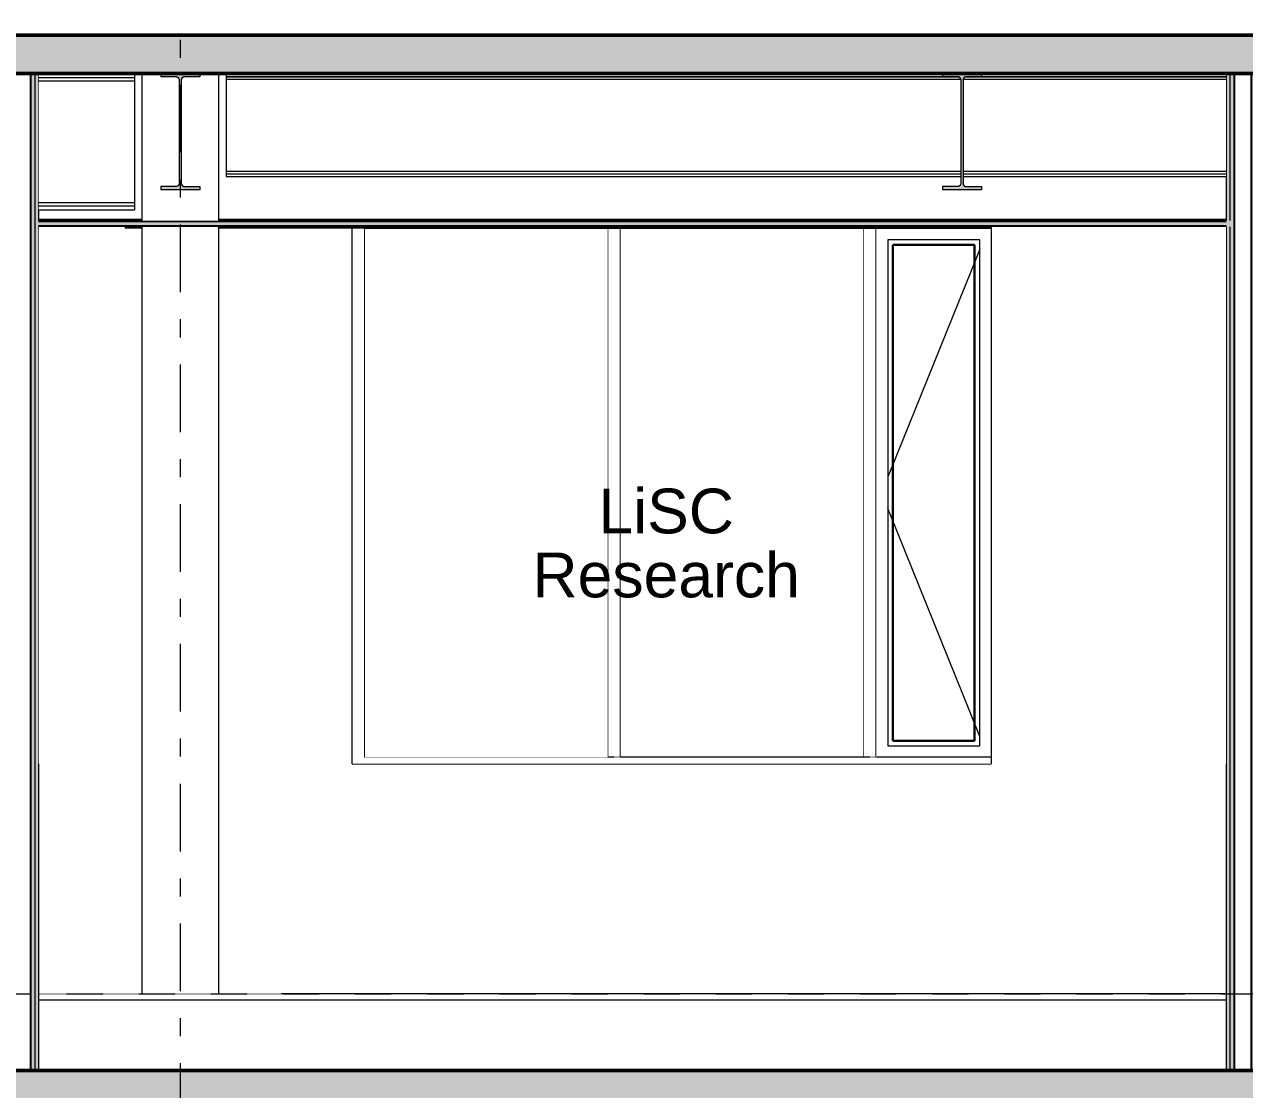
# Model space of a CAD drawing. Header units: millimetres. Extents: x -48147 to 1414029, y -496296 to 18123.
# Drawn here: x 1392885 to 1397658, y -483112 to -478944 of the extents above; entities that cross this region are included whole.
import ezdxf
from ezdxf.enums import TextEntityAlignment as Align

# ---------------------------------------------------------------- set-up
doc = ezdxf.new("R2010")
doc.units = ezdxf.units.MM
doc.header["$MEASUREMENT"] = 0
for name, pattern in [('Dashed', [2822.222233, 1411.111116, -1411.111116]), ('Double Dashed', [546.805537, 264.583325, -105.833328, 70.555556, -105.833328]), ('Wipeout_Contour', [1000, 0, -1000])]:
    doc.linetypes.add(name, pattern=pattern)
for name, color, linetype, lineweight, true_color in [('0_Pen_No__105', 7, 'Continuous', 15, 0xa6a6a6), ('A-230-M_FLOOR.IFC Import_Pen_No__109', 7, 'Continuous', 15, 0xa6a6a6), ('A-230-M_FLOOR.IFC Import_Pen_No__29', 7, 'Continuous', 50, 0x2a2a2a), ('New_A-15-MG_Structural_Grid_Phase_2_Pen_No__222', 7, 'Continuous', 13, 0x65af33), ('New_A-20-M_Ceiling_Pen_No__107', 7, 'Continuous', 15, 0xa6a6a6), ('New_A-20-M_Ceiling_Pen_No__29', 7, 'Continuous', 50, 0x2a2a2a), ('New_A-25-M_Curtain_Wall_Pen_No__23', 7, 'Continuous', 30, 0x2a2a2a), ('New_A-25-M_Curtain_Wall_Pen_No__63', 7, 'Continuous', 20, 0x606060), ('New_A-25-M_Wall_Int_Pen_No__107', 7, 'Continuous', 15, 0xa6a6a6)]:
    doc.layers.add(name, color=color, linetype=linetype, lineweight=lineweight, true_color=true_color)
for name, color, linetype in [('A-230-M_FLOOR.IFC Import', 7, 'Continuous'), ('A-25-M_Wall_Int', 7, 'Continuous'), ('New_A-15-MG_Structural_Grid_Phase_2', 7, 'Continuous'), ('New_A-20-M_Ceiling', 7, 'Continuous'), ('New_A-20-M_Floor_Slab', 7, 'Continuous'), ('New_A-25-M_Curtain_Wall', 7, 'Continuous'), ('New_A-25-M_Wall_Ext', 7, 'Continuous'), ('New_A-25-M_Wall_Int', 7, 'Continuous'), ('New_ArchiCAD Doors', 7, 'Continuous'), ('S-280-M_STRUCT_FRAME.IFC Import', 7, 'Continuous')]:
    doc.layers.add(name, color=color, linetype=linetype)
for name, color, linetype, lineweight in [('A-25-M_Wall_Int_Pen_No__87', 8, 'Continuous', 20), ('A-95-P_Text_1_50_GA_Pen_No__1', 7, 'Continuous', 13), ('New_A-20-M_Floor_Slab_Pen_No__4', 7, 'Continuous', 20), ('New_A-25-M_Curtain_Wall_Pen_No__3', 7, 'Continuous', 18), ('New_A-25-M_Curtain_Wall_Pen_No__87', 8, 'Continuous', 20), ('New_A-25-M_Wall_Ext_Pen_No__87', 8, 'Continuous', 20), ('New_A-25-M_Wall_Int_Pen_No__1', 7, 'Continuous', 13), ('New_ArchiCAD Doors_Pen_No__87', 8, 'Continuous', 20), ('S-280-M_STRUCT_FRAME.IFC Import_Pen_No__1', 7, 'Continuous', 13), ('S-280-M_STRUCT_FRAME.IFC Import_Pen_No__160', 5, 'Continuous', 200), ('S-280-M_STRUCT_FRAME.IFC Import_Pen_No__90', 8, 'Continuous', 20)]:
    doc.layers.add(name, color=color, linetype=linetype, lineweight=lineweight)
doc.styles.add('GENERATED_STYLE_2', font='')
doc.styles.get('GENERATED_STYLE_2').set_extended_font_data('Swis721 BT')
pattern_1 = [(0, (1372879, -490836.73), (0, 389.7114), [24.375, -200.625]), (0, (1372991.5, -490641.88), (0, 389.7114), [24.375, -200.625]), (60, (1372879, -490836.73), (-337.5, 194.8557), [24.375, -200.625]), (60, (1373104, -490836.73), (-337.5, 194.8557), [24.375, -200.625]), (120, (1372903.37, -490836.73), (337.5, 194.8557), [24.375, -200.625]), (120, (1373128.37, -490836.73), (337.5, 194.8557), [24.375, -200.625]), (0, (1372878.996, -490799.23), (0, 75), [0, -75, 0, -112.5]), (45, (1372916.496, -490799.23), (-53.03301, 53.03301), [0, -56.25, 0, -93.75])]

# ---------------------------------------------------------------- blocks, each defined once
blk = doc.blocks.new('Section Elem_3_2', base_point=(1372879, -490836.7))
at = {"color": 254, "linetype": 'Wipeout_Contour', "lineweight": 0, "ltscale": 23622590.05823524}
blk.add_wipeout([(1393888.5, -479539.9), (1393888.5, -479711.7), (1397585.9, -479711.7), (1397585.9, -479539.9), (1396557, -479539.9), (1396557, -479567.8), (1396560, -479575), (1396567.2, -479578), (1396629.4, -479578), (1396629.4, -479591.3), (1396476.5, -479591.3), (1396476.5, -479578), (1396538.7, -479578), (1396545.9, -479575), (1396548.9, -479567.8), (1396548.9, -479539.9)], dxfattribs=at).dxf.layer = 'New_A-25-M_Wall_Ext'
at = {"color": 254, "linetype": 'Wipeout_Contour', "lineweight": 0, "ltscale": 8855651.599592265}
blk.add_wipeout([(1394167.2, -479736.7), (1393888.5, -479736.7), (1393888.5, -482736.7), (1397585.9, -482736.7), (1397585.9, -481836.7), (1394167.2, -481836.7)], dxfattribs=at).dxf.layer = 'New_A-25-M_Wall_Ext'
at = {"layer": 'New_A-25-M_Wall_Ext_Pen_No__87', "linetype": 'Continuous'}
blk.add_line((1394167.2, -481836.7), (1396667.1, -481836.7), dxfattribs=at)
blk = doc.blocks.new('Section Elem_13_2', base_point=(1372879, -490836.7))
at = {"layer": 'New_ArchiCAD Doors_Pen_No__87', "linetype": 'Continuous'}
blk.add_line((1394167.2, -481836.7), (1394167.2, -479736.7), dxfattribs=at)
blk = doc.blocks.new('Section Elem_17_2', base_point=(1372879, -490836.7))
at = {"color": 254, "linetype": 'Wipeout_Contour', "lineweight": 0, "ltscale": 5905667.272370595}
blk.add_wipeout([(1397585.9, -482736.7), (1392940.4, -482736.7), (1392940.4, -482761.7), (1397585.9, -482761.7)], dxfattribs=at).dxf.layer = 'New_A-20-M_Floor_Slab'
at = {"layer": 'New_A-20-M_Floor_Slab_Pen_No__4', "linetype": 'Continuous'}
blk.add_line((1397585.9, -482736.7), (1392940.4, -482736.7), dxfattribs=at)
at = {"color": 254, "linetype": 'Wipeout_Contour', "lineweight": 0, "ltscale": 5905863.506881676}
blk.add_wipeout([(1392940.4, -482761.7), (1392940.4, -483036.7), (1397585.9, -483036.7), (1397585.9, -482761.7)], dxfattribs=at).dxf.layer = 'New_A-20-M_Floor_Slab'
at = {"layer": 'New_A-20-M_Floor_Slab_Pen_No__4', "linetype": 'Continuous'}
blk.add_line((1397585.9, -482761.7), (1392940.4, -482761.7), dxfattribs=at)
blk = doc.blocks.new('Section Elem_83_2', base_point=(1372879, -490836.7))
at = {"color": 254, "linetype": 'Wipeout_Contour', "lineweight": 0, "ltscale": 11787420.2127434}
blk.add_wipeout([(1392940.4, -479711.7), (1393345, -479711.7), (1393345, -479136.7), (1393315.4, -479136.7), (1393315.4, -479156.1), (1393315.4, -479654.2), (1393315.4, -479669.8), (1392940.4, -479669.8)], dxfattribs=at).dxf.layer = 'New_A-25-M_Wall_Ext'
at = {"color": 254, "linetype": 'Wipeout_Contour', "lineweight": 0, "ltscale": 8843409.290298946}
blk.add_wipeout([(1393675, -479136.7), (1393645.2, -479136.7), (1393645.2, -479711.7), (1393888.5, -479711.7), (1393888.5, -479539.9), (1393675, -479539.9)], dxfattribs=at).dxf.layer = 'New_A-25-M_Wall_Ext'
at = {"color": 254, "linetype": 'Wipeout_Contour', "lineweight": 0, "ltscale": 8844158.908734264}
blk.add_wipeout([(1393277.2, -481836.7), (1392940.4, -481836.7), (1392940.4, -482736.7), (1393345, -482736.7), (1393345, -479736.7), (1393277.2, -479736.7)], dxfattribs=at).dxf.layer = 'New_A-25-M_Wall_Ext'
at = {"color": 254, "linetype": 'Wipeout_Contour', "lineweight": 0, "ltscale": 5898036.149159592}
blk.add_wipeout([(1393645.2, -482736.7), (1393888.5, -482736.7), (1393888.5, -479736.7), (1393645.2, -479736.7)], dxfattribs=at).dxf.layer = 'New_A-25-M_Wall_Ext'
blk = doc.blocks.new('Section Elem_96_2', base_point=(1372879, -490836.7))
at = {"color": 254, "linetype": 'Wipeout_Contour', "lineweight": 0, "ltscale": 5902729.959026147}
blk.add_wipeout([(1395167.3, -479741.7), (1395167.2, -479741.7), (1395167.2, -481811.7), (1395167.3, -481811.7)], dxfattribs=at).dxf.layer = 'New_A-25-M_Curtain_Wall'
at = {"color": 254, "linetype": 'Wipeout_Contour', "lineweight": 0, "ltscale": 5902824.701789235}
blk.add_wipeout([(1395167.3, -481811.7), (1395217.3, -481811.7), (1395217.3, -479741.7), (1395167.3, -479741.7)], dxfattribs=at).dxf.layer = 'New_A-25-M_Curtain_Wall'
at = {"layer": 'New_A-25-M_Curtain_Wall_Pen_No__87', "linetype": 'Continuous'}
for p, q in [((1395167.3, -481811.7), (1395167.3, -479741.7)), ((1395192.3, -479741.7), (1395217.3, -479741.7)), ((1395217.3, -481811.7), (1395217.3, -479741.7)), ((1395192.3, -481811.7), (1395217.3, -481811.7))]:
    blk.add_line(p, q, dxfattribs=at)
blk = doc.blocks.new('Section Elem_97_2', base_point=(1372879, -490836.7))
at = {"color": 254, "linetype": 'Wipeout_Contour', "lineweight": 0, "ltscale": 5906511.855813421}
blk.add_wipeout([(1396167.3, -479741.7), (1396167.2, -479741.7), (1396167.2, -481811.7), (1396167.3, -481811.7)], dxfattribs=at).dxf.layer = 'New_A-25-M_Curtain_Wall'
at = {"color": 254, "linetype": 'Wipeout_Contour', "lineweight": 0, "ltscale": 5906606.605777332}
blk.add_wipeout([(1396167.3, -481811.7), (1396217.3, -481811.7), (1396217.3, -479741.7), (1396167.3, -479741.7)], dxfattribs=at).dxf.layer = 'New_A-25-M_Curtain_Wall'
at = {"layer": 'New_A-25-M_Curtain_Wall_Pen_No__87', "linetype": 'Continuous'}
for p, q in [((1396167.3, -481811.7), (1396167.3, -479741.7)), ((1396192.3, -479741.7), (1396217.3, -479741.7)), ((1396217.3, -481811.7), (1396217.3, -479741.7)), ((1396192.3, -481811.7), (1396217.3, -481811.7))]:
    blk.add_line(p, q, dxfattribs=at)
blk = doc.blocks.new('Section Elem_98_2', base_point=(1372879, -490836.7))
at = {"color": 254, "linetype": 'Wipeout_Contour', "lineweight": 0, "ltscale": 5908868.514976635}
blk.add_wipeout([(1396192.3, -481836.7), (1396667.1, -481836.7), (1396667.1, -481811.7), (1396192.3, -481811.7)], dxfattribs=at).dxf.layer = 'New_A-25-M_Curtain_Wall'
at = {"layer": 'New_A-25-M_Curtain_Wall_Pen_No__87', "linetype": 'Continuous'}
blk.add_line((1396667.1, -481811.7), (1396217.3, -481811.7), dxfattribs=at)
blk = doc.blocks.new('Section Elem_99_2', base_point=(1372879, -490836.7))
at = {"color": 254, "linetype": 'Wipeout_Contour', "lineweight": 0, "ltscale": 5906153.516921609}
blk.add_wipeout([(1396192.3, -479741.7), (1396667.1, -479741.7), (1396667.1, -479736.7), (1396192.3, -479736.7)], dxfattribs=at).dxf.layer = 'New_A-25-M_Curtain_Wall'
at = {"layer": 'New_A-25-M_Curtain_Wall_Pen_No__87', "linetype": 'Continuous'}
blk.add_line((1396667.1, -479741.7), (1396217.3, -479741.7), dxfattribs=at)
blk = doc.blocks.new('Section Elem_100_2', base_point=(1372879, -490836.7))
at = {"color": 254, "linetype": 'Wipeout_Contour', "lineweight": 0, "ltscale": 5904715.451591847}
blk.add_wipeout([(1395217.3, -481811.7), (1396167.2, -481811.7), (1396167.2, -479741.7), (1395217.3, -479741.7)], dxfattribs=at).dxf.layer = 'New_A-25-M_Curtain_Wall'
blk = doc.blocks.new('Section Elem_101_2', base_point=(1372879, -490836.7))
at = {"color": 254, "linetype": 'Wipeout_Contour', "lineweight": 0, "ltscale": 5898961.497834733}
blk.add_wipeout([(1394167.2, -481836.7), (1394167.3, -481836.7), (1394167.3, -479736.7), (1394167.2, -479736.7)], dxfattribs=at).dxf.layer = 'New_A-25-M_Curtain_Wall'
at = {"color": 254, "linetype": 'Wipeout_Contour', "lineweight": 0, "ltscale": 8848596.237246903}
blk.add_wipeout([(1394167.3, -479736.7), (1394167.3, -481836.7), (1394192.3, -481836.7), (1394217.3, -481811.7), (1394217.3, -479741.7), (1394212.3, -479736.7)], dxfattribs=at).dxf.layer = 'New_A-25-M_Curtain_Wall'
at = {"layer": 'New_A-25-M_Curtain_Wall_Pen_No__87', "linetype": 'Continuous'}
for p, q in [((1394167.3, -481836.7), (1394167.3, -479736.7)), ((1394217.3, -481811.7), (1394217.3, -479741.7))]:
    blk.add_line(p, q, dxfattribs=at)
blk = doc.blocks.new('Section Elem_102_2', base_point=(1372879, -490836.7))
at = {"color": 254, "linetype": 'Wipeout_Contour', "lineweight": 0, "ltscale": 5902323.045909922}
blk.add_wipeout([(1394217.3, -481811.7), (1394192.3, -481836.7), (1395192.3, -481836.7), (1395192.3, -481811.7)], dxfattribs=at).dxf.layer = 'New_A-25-M_Curtain_Wall'
at = {"layer": 'New_A-25-M_Curtain_Wall_Pen_No__87', "linetype": 'Continuous'}
blk.add_line((1395192.3, -481811.7), (1394217.3, -481811.7), dxfattribs=at)
blk = doc.blocks.new('Section Elem_103_2', base_point=(1372879, -490836.7))
at = {"color": 254, "linetype": 'Wipeout_Contour', "lineweight": 0, "ltscale": 5899623.966253388}
blk.add_wipeout([(1394212.3, -479736.7), (1394217.3, -479741.7), (1395192.3, -479741.7), (1395192.3, -479736.7)], dxfattribs=at).dxf.layer = 'New_A-25-M_Curtain_Wall'
at = {"layer": 'New_A-25-M_Curtain_Wall_Pen_No__87', "linetype": 'Continuous'}
blk.add_line((1395192.3, -479741.7), (1394217.3, -479741.7), dxfattribs=at)
blk = doc.blocks.new('Section Elem_104_2', base_point=(1372879, -490836.7))
at = {"color": 254, "linetype": 'Wipeout_Contour', "lineweight": 0, "ltscale": 5900933.691458055}
blk.add_wipeout([(1395167.2, -479741.7), (1394217.3, -479741.7), (1394217.3, -481811.7), (1395167.2, -481811.7)], dxfattribs=at).dxf.layer = 'New_A-25-M_Curtain_Wall'
blk = doc.blocks.new('Section Elem_113_2', base_point=(1372879, -490836.7))
at = {"color": 254, "linetype": 'Wipeout_Contour', "lineweight": 0, "ltscale": 5906080.326413911}
blk.add_wipeout([(1395192.3, -481811.7), (1395192.3, -481836.7), (1396192.3, -481836.7), (1396192.3, -481811.7)], dxfattribs=at).dxf.layer = 'New_A-25-M_Curtain_Wall'
at = {"layer": 'New_A-25-M_Curtain_Wall_Pen_No__87', "linetype": 'Continuous'}
blk.add_line((1396192.3, -481811.7), (1395217.3, -481811.7), dxfattribs=at)
blk = doc.blocks.new('Section Elem_114_2', base_point=(1372879, -490836.7))
at = {"color": 254, "linetype": 'Wipeout_Contour', "lineweight": 0, "ltscale": 5903364.04601343}
blk.add_wipeout([(1395192.3, -479741.7), (1396192.3, -479741.7), (1396192.3, -479736.7), (1395192.3, -479736.7)], dxfattribs=at).dxf.layer = 'New_A-25-M_Curtain_Wall'
at = {"layer": 'New_A-25-M_Curtain_Wall_Pen_No__87', "linetype": 'Continuous'}
blk.add_line((1396192.3, -479741.7), (1395217.3, -479741.7), dxfattribs=at)
blk = doc.blocks.new('Section Elem_134_2', base_point=(1372879, -490836.7))
at = {"layer": 'New_A-25-M_Wall_Int_Pen_No__107', "linetype": 'Continuous', "lineweight": 0, "true_color": 0x535353}
blk.add_hatch(color=251, dxfattribs=at).paths.add_polyline_path([(1397682.9, -483036.7), (1397685.9, -483036.7), (1397685.9, -479136.7), (1397682.9, -479136.7)])
at = {"layer": 'New_A-25-M_Wall_Int_Pen_No__107', "linetype": 'Continuous'}
for points in [[(1397685.9, -483036.7), (1397700.9, -483036.7), (1397700.9, -479136.7), (1397685.9, -479136.7)], [(1397700.9, -483036.7), (1397715.9, -483036.7), (1397715.9, -479136.7), (1397700.9, -479136.7)]]:
    blk.add_hatch(color=256, dxfattribs=at).paths.add_polyline_path(points)
at = {"layer": 'New_A-25-M_Wall_Int_Pen_No__1', "linetype": 'Continuous'}
for p, q in [((1397585.9, -479136.7), (1397585.9, -479711.7)), ((1397715.9, -479136.7), (1397715.9, -479711.7)), ((1397585.9, -479736.7), (1397585.9, -482736.7)), ((1397715.9, -479736.7), (1397715.9, -482736.7))]:
    blk.add_line(p, q, dxfattribs=at)
at = {"layer": 'New_A-25-M_Wall_Int_Pen_No__1', "linetype": 'Continuous', "flags": 128}
for points in [[(1397585.9, -482736.7), (1397585.9, -482761.7), (1397585.9, -483036.7)], [(1397715.9, -482736.7), (1397715.9, -482761.7), (1397715.9, -483036.7)]]:
    blk.add_lwpolyline(points, dxfattribs=at)
at = {"color": 254, "linetype": 'Wipeout_Contour', "lineweight": 0, "ltscale": 5912530.080056605}
blk.add_wipeout([(1397618.9, -483036.7), (1397682.9, -483036.7), (1397682.9, -479136.7), (1397618.9, -479136.7)], dxfattribs=at).dxf.layer = 'New_A-25-M_Wall_Int'
at = {"layer": 'New_A-25-M_Wall_Int_Pen_No__107', "linetype": 'Continuous'}
for points in [[(1397585.9, -479136.7), (1397585.9, -479711.7), (1397600.9, -479711.7), (1397600.9, -479136.7)], [(1397600.9, -483036.7), (1397615.9, -483036.7), (1397615.9, -479136.7), (1397600.9, -479136.7), (1397600.9, -479711.7), (1397600.9, -479736.7)], [(1397600.9, -479736.7), (1397585.9, -479736.7), (1397585.9, -483036.7), (1397600.9, -483036.7)]]:
    blk.add_hatch(color=256, dxfattribs=at).paths.add_polyline_path(points)
at = {"layer": 'New_A-25-M_Wall_Int_Pen_No__107', "linetype": 'Continuous', "lineweight": 0, "true_color": 0x535353}
blk.add_hatch(color=251, dxfattribs=at).paths.add_polyline_path([(1397615.9, -483036.7), (1397618.9, -483036.7), (1397618.9, -479136.7), (1397615.9, -479136.7)])
at = {"layer": 'New_A-25-M_Wall_Int_Pen_No__1', "linetype": 'Continuous'}
for p, q in [((1397600.9, -479136.7), (1397600.9, -479711.7)), ((1397615.9, -479136.7), (1397615.9, -483036.7)), ((1397618.9, -479136.7), (1397618.9, -483036.7)), ((1397682.9, -479136.7), (1397682.9, -483036.7)), ((1397685.9, -479136.7), (1397685.9, -483036.7)), ((1397700.9, -479136.7), (1397700.9, -483036.7)), ((1397600.9, -479736.7), (1397600.9, -483036.7))]:
    blk.add_line(p, q, dxfattribs=at)
blk = doc.blocks.new('Section Elem_135_2', base_point=(1372879, -490836.7))
at = {"layer": 'New_A-25-M_Wall_Int_Pen_No__107', "linetype": 'Continuous', "lineweight": 0, "true_color": 0x535353}
blk.add_hatch(color=251, dxfattribs=at).paths.add_polyline_path([(1392907.4, -483036.7), (1392910.4, -483036.7), (1392910.4, -479136.7), (1392907.4, -479136.7)])
at = {"layer": 'New_A-25-M_Wall_Int_Pen_No__107', "linetype": 'Continuous'}
for points in [[(1392910.4, -483036.7), (1392925.4, -483036.7), (1392925.4, -479136.7), (1392910.4, -479136.7)], [(1392925.4, -483036.7), (1392940.4, -483036.7), (1392940.4, -479136.7), (1392925.4, -479136.7)]]:
    blk.add_hatch(color=256, dxfattribs=at).paths.add_polyline_path(points)
at = {"layer": 'New_A-25-M_Wall_Int_Pen_No__1', "linetype": 'Continuous'}
for p, q in [((1392810.4, -479136.7), (1392810.4, -479711.7)), ((1392940.4, -479136.7), (1392940.4, -479711.7)), ((1392810.4, -479736.7), (1392810.4, -482736.7)), ((1392940.4, -479736.7), (1392940.4, -482736.7))]:
    blk.add_line(p, q, dxfattribs=at)
at = {"layer": 'New_A-25-M_Wall_Int_Pen_No__1', "linetype": 'Continuous', "flags": 128}
for points in [[(1392810.4, -482736.7), (1392810.4, -482761.7), (1392810.4, -483036.7)], [(1392940.4, -482736.7), (1392940.4, -482761.7), (1392940.4, -483036.7)]]:
    blk.add_lwpolyline(points, dxfattribs=at)
at = {"color": 254, "linetype": 'Wipeout_Contour', "lineweight": 0, "ltscale": 5894471.695561652}
blk.add_wipeout([(1392843.4, -483036.7), (1392907.4, -483036.7), (1392907.4, -479136.7), (1392843.4, -479136.7)], dxfattribs=at).dxf.layer = 'New_A-25-M_Wall_Int'
at = {"layer": 'New_A-25-M_Wall_Int_Pen_No__107', "linetype": 'Continuous'}
for points in [[(1392810.4, -479136.7), (1392810.4, -483036.7), (1392825.4, -483036.7), (1392825.4, -479136.7)], [(1392825.4, -483036.7), (1392840.4, -483036.7), (1392840.4, -479136.7), (1392825.4, -479136.7)]]:
    blk.add_hatch(color=256, dxfattribs=at).paths.add_polyline_path(points)
at = {"layer": 'New_A-25-M_Wall_Int_Pen_No__107', "linetype": 'Continuous', "lineweight": 0, "true_color": 0x535353}
blk.add_hatch(color=251, dxfattribs=at).paths.add_polyline_path([(1392840.4, -483036.7), (1392843.4, -483036.7), (1392843.4, -479136.7), (1392840.4, -479136.7)])
at = {"layer": 'New_A-25-M_Wall_Int_Pen_No__1', "linetype": 'Continuous'}
for p, q in [((1392825.4, -479136.7), (1392825.4, -483036.7)), ((1392840.4, -479136.7), (1392840.4, -483036.7)), ((1392843.4, -479136.7), (1392843.4, -483036.7)), ((1392907.4, -479136.7), (1392907.4, -483036.7)), ((1392910.4, -479136.7), (1392910.4, -483036.7)), ((1392925.4, -479136.7), (1392925.4, -483036.7))]:
    blk.add_line(p, q, dxfattribs=at)
blk = doc.blocks.new('Section Elem_145_2', base_point=(1372879, -490836.7))
at = {"color": 254, "linetype": 'Wipeout_Contour', "lineweight": 0, "ltscale": 8859335.134843135}
blk.add_wipeout([(1396217.3, -479741.8), (1396262.2, -479786.7), (1396622.2, -479786.7), (1396667.1, -479741.9), (1396667.1, -479741.7), (1396217.3, -479741.7)], dxfattribs=at).dxf.layer = 'New_A-25-M_Curtain_Wall'
at = {"color": 254, "linetype": 'Wipeout_Contour', "lineweight": 0, "ltscale": 5906786.086692804}
blk.add_wipeout([(1396217.3, -481811.7), (1396262.2, -481766.7), (1396262.2, -479786.7), (1396217.3, -479741.8)], dxfattribs=at).dxf.layer = 'New_A-25-M_Curtain_Wall'
at = {"color": 254, "linetype": 'Wipeout_Contour', "lineweight": 0, "ltscale": 5908317.473359776}
blk.add_wipeout([(1396622.2, -481766.7), (1396667.1, -481811.6), (1396667.1, -479741.9), (1396622.2, -479786.7)], dxfattribs=at).dxf.layer = 'New_A-25-M_Curtain_Wall'
at = {"color": 254, "linetype": 'Wipeout_Contour', "lineweight": 0, "ltscale": 5906908.804535119}
blk.add_wipeout([(1396262.2, -481766.7), (1396282.2, -481746.7), (1396282.2, -479806.7), (1396262.2, -479786.7)], dxfattribs=at).dxf.layer = 'New_A-25-M_Curtain_Wall'
at = {"color": 254, "linetype": 'Wipeout_Contour', "lineweight": 0, "ltscale": 5908194.720976852}
blk.add_wipeout([(1396602.2, -481746.7), (1396622.2, -481766.7), (1396622.2, -479786.7), (1396602.2, -479806.7)], dxfattribs=at).dxf.layer = 'New_A-25-M_Curtain_Wall'
at = {"color": 254, "linetype": 'Wipeout_Contour', "lineweight": 0, "ltscale": 5906275.669746218}
blk.add_wipeout([(1396262.2, -479786.7), (1396282.2, -479806.7), (1396602.2, -479806.7), (1396622.2, -479786.7)], dxfattribs=at).dxf.layer = 'New_A-25-M_Curtain_Wall'
at = {"color": 254, "linetype": 'Wipeout_Contour', "lineweight": 0, "ltscale": 5908827.852043486}
blk.add_wipeout([(1396262.2, -481766.7), (1396622.2, -481766.7), (1396602.2, -481746.7), (1396282.2, -481746.7)], dxfattribs=at).dxf.layer = 'New_A-25-M_Curtain_Wall'
at = {"color": 254, "linetype": 'Wipeout_Contour', "lineweight": 0, "ltscale": 5907551.697093399}
blk.add_wipeout([(1396282.2, -479806.7), (1396282.2, -481746.7), (1396602.2, -481746.7), (1396602.2, -479806.7)], dxfattribs=at).dxf.layer = 'New_A-25-M_Curtain_Wall'
at = {"layer": 'New_A-25-M_Curtain_Wall_Pen_No__23', "linetype": 'Continuous'}
for p, q in [((1396602.2, -479806.7), (1396282.2, -479806.7)), ((1396282.2, -479806.7), (1396282.2, -481746.7)), ((1396602.2, -481746.7), (1396602.2, -479806.7)), ((1396282.2, -481746.7), (1396602.2, -481746.7))]:
    blk.add_line(p, q, dxfattribs=at)
at = {"layer": 'New_A-25-M_Curtain_Wall_Pen_No__3', "linetype": 'Continuous'}
for p, q in [((1396622.2, -479823.6), (1396262.2, -480714.8)), ((1396622.2, -481729.8), (1396262.2, -480838.6))]:
    blk.add_line(p, q, dxfattribs=at)
at = {"layer": 'New_A-25-M_Curtain_Wall_Pen_No__63', "linetype": 'Continuous'}
blk.add_line((1396602.2, -479806.7), (1396602.2, -481746.7), dxfattribs=at)
at = {"layer": 'New_A-25-M_Curtain_Wall_Pen_No__87', "linetype": 'Continuous'}
for p, q in [((1396262.2, -479786.7), (1396262.2, -481766.7)), ((1396622.2, -479786.7), (1396262.2, -479786.7)), ((1396622.2, -481766.7), (1396622.2, -479786.7)), ((1396262.2, -481766.7), (1396622.2, -481766.7))]:
    blk.add_line(p, q, dxfattribs=at)
blk = doc.blocks.new('Section Elem_171_2', base_point=(1372879, -490836.7))
at = {"color": 254, "linetype": 'Wipeout_Contour', "lineweight": 0, "ltscale": 5852988.886324035}
blk.add_wipeout([(1360553.7, -478711.7), (1360553.7, -478986.7), (1404762.6, -478986.7), (1404762.6, -478711.7)], dxfattribs=at).dxf.layer = 'New_A-20-M_Floor_Slab'
blk = doc.blocks.new('Section Elem_357_2', base_point=(1372879, -490836.7))
at = {"layer": 'New_A-20-M_Ceiling_Pen_No__107', "linetype": 'Continuous'}
blk.add_hatch(color=256, dxfattribs=at).paths.add_polyline_path([(1392940.4, -479711.7), (1392940.4, -479736.7), (1397600.9, -479736.7), (1397600.9, -479711.7)])
at = {"layer": 'New_A-20-M_Ceiling_Pen_No__29', "linetype": 'Continuous'}
for p, q in [((1397585.9, -479711.7), (1392940.4, -479711.7)), ((1397585.9, -479736.7), (1392940.4, -479736.7))]:
    blk.add_line(p, q, dxfattribs=at)
blk = doc.blocks.new('Section Elem_416_2', base_point=(1372879, -490836.7))
at = {"color": 254, "linetype": 'Wipeout_Contour', "lineweight": 0, "ltscale": 5910152.962505265}
blk.add_wipeout([(1397585.9, -479736.7), (1396667.1, -479736.7), (1396667.1, -481836.7), (1397585.9, -481836.7)], dxfattribs=at).dxf.layer = 'A-25-M_Wall_Int'
at = {"layer": 'A-25-M_Wall_Int_Pen_No__87', "linetype": 'Continuous'}
blk.add_line((1396667.1, -479736.7), (1396667.1, -481836.7), dxfattribs=at)
blk = doc.blocks.new('Section Elem_417_2', base_point=(1372879, -490836.7))
at = {"color": 254, "linetype": 'Wipeout_Contour', "lineweight": 0, "ltscale": 5894959.263957172}
blk.add_wipeout([(1392940.4, -479736.7), (1392940.4, -481836.7), (1393277.2, -481836.7), (1393277.2, -479736.7)], dxfattribs=at).dxf.layer = 'A-25-M_Wall_Int'
blk = doc.blocks.new('Section Elem_421_2', base_point=(1372879, -490836.7))
at = {"color": 254, "linetype": 'Wipeout_Contour', "lineweight": 0, "ltscale": 35367465.47962053}
blk.add_wipeout([(1393345, -479136.7), (1393345, -479711.7), (1393645.2, -479711.7), (1393645.2, -479136.7), (1393571.4, -479136.7), (1393571.4, -479150), (1393509.2, -479150), (1393502, -479153), (1393499, -479160.2), (1393499, -479567.8), (1393502, -479575), (1393509.2, -479578), (1393571.4, -479578), (1393571.4, -479591.3), (1393418.5, -479591.3), (1393418.5, -479578), (1393480.7, -479578), (1393488, -479575), (1393490.9, -479567.8), (1393490.9, -479160.2), (1393488, -479153), (1393480.7, -479150), (1393418.5, -479150), (1393418.5, -479136.7)], dxfattribs=at).dxf.layer = 'A-25-M_Wall_Int'
at = {"color": 254, "linetype": 'Wipeout_Contour', "lineweight": 0, "ltscale": 5897008.651025724}
blk.add_wipeout([(1393645.2, -479736.7), (1393345, -479736.7), (1393345, -482736.7), (1393645.2, -482736.7)], dxfattribs=at).dxf.layer = 'A-25-M_Wall_Int'
at = {"layer": 'A-25-M_Wall_Int_Pen_No__87', "linetype": 'Continuous'}
for p, q in [((1393345, -479136.7), (1393345, -479711.7)), ((1393645.2, -479711.7), (1393645.2, -479136.7)), ((1393345, -479736.7), (1393345, -482736.7)), ((1393645.2, -482736.7), (1393645.2, -479736.7))]:
    blk.add_line(p, q, dxfattribs=at)
blk = doc.blocks.new('Section Elem_527_2', base_point=(1372879, -490836.7))
at = {"color": 254, "linetype": 'Wipeout_Contour', "lineweight": 0, "ltscale": 5893564.03058913}
blk.add_wipeout([(1392940.4, -479654.2), (1392940.4, -479669.8), (1393315.4, -479669.8), (1393315.4, -479654.2)], dxfattribs=at).dxf.layer = 'S-280-M_STRUCT_FRAME.IFC Import'
at = {"color": 254, "linetype": 'Wipeout_Contour', "lineweight": 0, "ltscale": 5893551.450137571}
blk.add_wipeout([(1393315.4, -479650.5), (1392940.4, -479650.5), (1392940.4, -479654.2), (1393315.4, -479654.2)], dxfattribs=at).dxf.layer = 'S-280-M_STRUCT_FRAME.IFC Import'
at = {"color": 254, "linetype": 'Wipeout_Contour', "lineweight": 0, "ltscale": 5893543.1813167}
blk.add_wipeout([(1393315.4, -479641.5), (1392940.4, -479641.5), (1392940.4, -479650.5), (1393315.4, -479650.5)], dxfattribs=at).dxf.layer = 'S-280-M_STRUCT_FRAME.IFC Import'
at = {"layer": 'S-280-M_STRUCT_FRAME.IFC Import_Pen_No__90', "linetype": 'Continuous'}
blk.add_line((1392940.4, -479669.8), (1393315.4, -479669.8), dxfattribs=at)
at = {"color": 254, "linetype": 'Wipeout_Contour', "lineweight": 0, "ltscale": 5893227.23523175}
blk.add_wipeout([(1392940.4, -479641.5), (1393315.4, -479641.5), (1393315.4, -479165), (1392940.4, -479165)], dxfattribs=at).dxf.layer = 'S-280-M_STRUCT_FRAME.IFC Import'
at = {"layer": 'S-280-M_STRUCT_FRAME.IFC Import_Pen_No__90', "linetype": 'Continuous'}
for p, q in [((1392940.4, -479641.5), (1393315.4, -479641.5)), ((1392940.4, -479654.2), (1393315.4, -479654.2)), ((1393315.4, -479641.5), (1393315.4, -479650.5)), ((1393315.4, -479650.5), (1393315.4, -479654.2)), ((1393315.4, -479654.2), (1393315.4, -479669.8))]:
    blk.add_line(p, q, dxfattribs=at)
at = {"color": 254, "linetype": 'Wipeout_Contour', "lineweight": 0, "ltscale": 5892911.294385313}
blk.add_wipeout([(1393315.4, -479156.1), (1392940.4, -479156.1), (1392940.4, -479165), (1393315.4, -479165)], dxfattribs=at).dxf.layer = 'S-280-M_STRUCT_FRAME.IFC Import'
at = {"color": 254, "linetype": 'Wipeout_Contour', "lineweight": 0, "ltscale": 5892903.033213139}
blk.add_wipeout([(1393315.4, -479152.3), (1392940.4, -479152.3), (1392940.4, -479156.1), (1393315.4, -479156.1)], dxfattribs=at).dxf.layer = 'S-280-M_STRUCT_FRAME.IFC Import'
at = {"color": 254, "linetype": 'Wipeout_Contour', "lineweight": 0, "ltscale": 5892890.467691944}
blk.add_wipeout([(1393315.4, -479136.7), (1392940.4, -479136.7), (1392940.4, -479152.3), (1393315.4, -479152.3)], dxfattribs=at).dxf.layer = 'S-280-M_STRUCT_FRAME.IFC Import'
at = {"layer": 'S-280-M_STRUCT_FRAME.IFC Import_Pen_No__90', "linetype": 'Continuous'}
for p, q in [((1393315.4, -479136.7), (1393315.4, -479152.3)), ((1392940.4, -479152.3), (1393315.4, -479152.3)), ((1392940.4, -479165), (1393315.4, -479165)), ((1393315.4, -479152.3), (1393315.4, -479156.1)), ((1393315.4, -479156.1), (1393315.4, -479165)), ((1393315.4, -479165), (1393315.4, -479641.5))]:
    blk.add_line(p, q, dxfattribs=at)
blk = doc.blocks.new('Section Elem_532_2', base_point=(1372879, -490836.7))
at = {"color": 254, "linetype": 'Wipeout_Contour', "lineweight": 0, "ltscale": 5900902.715320463}
blk.add_wipeout([(1396548.9, -479528.7), (1393675, -479528.7), (1393675, -479539.9), (1396548.9, -479539.9)], dxfattribs=at).dxf.layer = 'S-280-M_STRUCT_FRAME.IFC Import'
at = {"color": 254, "linetype": 'Wipeout_Contour', "lineweight": 0, "ltscale": 5908315.249378047}
blk.add_wipeout([(1397585.9, -479528.7), (1396557, -479528.7), (1396557, -479539.9), (1397585.9, -479539.9)], dxfattribs=at).dxf.layer = 'S-280-M_STRUCT_FRAME.IFC Import'
at = {"color": 254, "linetype": 'Wipeout_Contour', "lineweight": 0, "ltscale": 5900893.490913454}
blk.add_wipeout([(1393675, -479525.7), (1393675, -479528.7), (1396548.9, -479528.7), (1396548.9, -479525.7)], dxfattribs=at).dxf.layer = 'S-280-M_STRUCT_FRAME.IFC Import'
at = {"color": 254, "linetype": 'Wipeout_Contour', "lineweight": 0, "ltscale": 5908306.037544644}
blk.add_wipeout([(1397585.9, -479525.7), (1396557, -479525.7), (1396557, -479528.7), (1397585.9, -479528.7)], dxfattribs=at).dxf.layer = 'S-280-M_STRUCT_FRAME.IFC Import'
at = {"color": 254, "linetype": 'Wipeout_Contour', "lineweight": 0, "ltscale": 5900886.859634497}
blk.add_wipeout([(1393675, -479525.7), (1396548.9, -479525.7), (1396548.9, -479518.5), (1393675, -479518.5)], dxfattribs=at).dxf.layer = 'S-280-M_STRUCT_FRAME.IFC Import'
at = {"color": 254, "linetype": 'Wipeout_Contour', "lineweight": 0, "ltscale": 5908299.41493349}
blk.add_wipeout([(1396557, -479525.7), (1397585.9, -479525.7), (1397585.9, -479518.5), (1396557, -479518.5)], dxfattribs=at).dxf.layer = 'S-280-M_STRUCT_FRAME.IFC Import'
at = {"color": 254, "linetype": 'Wipeout_Contour', "lineweight": 0, "ltscale": 7377109.653950868}
blk.add_wipeout([(1396548.1, -479158.1), (1393675, -479158.1), (1393675, -479518.5), (1396548.9, -479518.5), (1396548.9, -479160.2)], dxfattribs=at).dxf.layer = 'S-280-M_STRUCT_FRAME.IFC Import'
at = {"layer": 'S-280-M_STRUCT_FRAME.IFC Import_Pen_No__90', "linetype": 'Continuous'}
for p, q in [((1393675, -479518.5), (1393675, -479525.7)), ((1393675, -479525.7), (1393675, -479528.7)), ((1393675, -479528.7), (1393675, -479539.9))]:
    blk.add_line(p, q, dxfattribs=at)
at = {"color": 254, "linetype": 'Wipeout_Contour', "lineweight": 0, "ltscale": 7384532.760887986}
blk.add_wipeout([(1396557, -479160.2), (1396557, -479518.5), (1397585.9, -479518.5), (1397585.9, -479158.1), (1396557.9, -479158.1)], dxfattribs=at).dxf.layer = 'S-280-M_STRUCT_FRAME.IFC Import'
at = {"layer": 'S-280-M_STRUCT_FRAME.IFC Import_Pen_No__90', "linetype": 'Continuous'}
for p, q in [((1393675, -479518.5), (1396548.9, -479518.5)), ((1396557, -479518.5), (1397585.9, -479518.5)), ((1393675, -479528.7), (1396548.9, -479528.7)), ((1393675, -479539.9), (1396548.9, -479539.9)), ((1396557, -479528.7), (1397585.9, -479528.7)), ((1396557, -479539.9), (1397585.9, -479539.9))]:
    blk.add_line(p, q, dxfattribs=at)
at = {"color": 254, "linetype": 'Wipeout_Contour', "lineweight": 0, "ltscale": 7376858.059523992}
blk.add_wipeout([(1393675, -479150.9), (1393675, -479158.1), (1396548.1, -479158.1), (1396545.9, -479153), (1396540.9, -479150.9)], dxfattribs=at).dxf.layer = 'S-280-M_STRUCT_FRAME.IFC Import'
at = {"color": 254, "linetype": 'Wipeout_Contour', "lineweight": 0, "ltscale": 7384302.349862264}
blk.add_wipeout([(1396560, -479153), (1396557.9, -479158.1), (1397585.9, -479158.1), (1397585.9, -479150.9), (1396565.1, -479150.9)], dxfattribs=at).dxf.layer = 'S-280-M_STRUCT_FRAME.IFC Import'
at = {"color": 254, "linetype": 'Wipeout_Contour', "lineweight": 0, "ltscale": 8853167.113383807}
blk.add_wipeout([(1393675, -479150.9), (1396540.9, -479150.9), (1396538.7, -479150), (1396476.5, -479150), (1396476.5, -479147.9), (1393675, -479147.9)], dxfattribs=at).dxf.layer = 'S-280-M_STRUCT_FRAME.IFC Import'
at = {"color": 254, "linetype": 'Wipeout_Contour', "lineweight": 0, "ltscale": 8860905.791383632}
blk.add_wipeout([(1396567.2, -479150), (1396565.1, -479150.9), (1397585.9, -479150.9), (1397585.9, -479147.9), (1396629.4, -479147.9), (1396629.4, -479150)], dxfattribs=at).dxf.layer = 'S-280-M_STRUCT_FRAME.IFC Import'
at = {"color": 254, "linetype": 'Wipeout_Contour', "lineweight": 0, "ltscale": 5900256.247002522}
blk.add_wipeout([(1396476.5, -479136.7), (1393675, -479136.7), (1393675, -479147.9), (1396476.5, -479147.9)], dxfattribs=at).dxf.layer = 'S-280-M_STRUCT_FRAME.IFC Import'
at = {"color": 254, "linetype": 'Wipeout_Contour', "lineweight": 0, "ltscale": 5907943.347331265}
blk.add_wipeout([(1396629.4, -479147.9), (1397585.9, -479147.9), (1397585.9, -479136.7), (1396629.4, -479136.7)], dxfattribs=at).dxf.layer = 'S-280-M_STRUCT_FRAME.IFC Import'
at = {"layer": 'S-280-M_STRUCT_FRAME.IFC Import_Pen_No__90', "linetype": 'Continuous'}
for p, q in [((1393675, -479136.7), (1393675, -479147.9)), ((1393675, -479147.9), (1393675, -479150.9)), ((1393675, -479147.9), (1396476.5, -479147.9)), ((1393675, -479150.9), (1393675, -479158.1)), ((1393675, -479158.1), (1393675, -479518.5)), ((1393675, -479158.1), (1396548.1, -479158.1)), ((1396557.9, -479158.1), (1397585.9, -479158.1)), ((1396629.4, -479147.9), (1397585.9, -479147.9))]:
    blk.add_line(p, q, dxfattribs=at)
blk = doc.blocks.new('Section Elem_533_2', base_point=(1372879, -490836.7))
at = {"layer": 'S-280-M_STRUCT_FRAME.IFC Import_Pen_No__160', "linetype": 'Continuous', "lineweight": 0, "true_color": 0x00007f}
blk.add_hatch(color=176, dxfattribs=at).paths.add_polyline_path([(1393418.5, -479591.3), (1393571.4, -479591.3), (1393571.4, -479578), (1393509.2, -479578), (1393502, -479575), (1393499, -479567.8), (1393499, -479160.2), (1393502, -479153), (1393509.2, -479150), (1393571.4, -479150), (1393571.4, -479136.7), (1393418.5, -479136.7), (1393418.5, -479150), (1393480.7, -479150), (1393488, -479153), (1393490.9, -479160.2), (1393490.9, -479567.8), (1393488, -479575), (1393480.7, -479578), (1393418.5, -479578)])
at = {"layer": 'S-280-M_STRUCT_FRAME.IFC Import_Pen_No__1', "linetype": 'Continuous'}
for p, q in [((1393418.5, -479136.7), (1393418.5, -479150)), ((1393571.4, -479136.7), (1393571.4, -479150)), ((1393418.5, -479578), (1393418.5, -479591.3)), ((1393571.4, -479591.3), (1393418.5, -479591.3)), ((1393571.4, -479578), (1393571.4, -479591.3))]:
    blk.add_line(p, q, dxfattribs=at)
at = {"layer": 'S-280-M_STRUCT_FRAME.IFC Import_Pen_No__1', "linetype": 'Continuous', "flags": 128}
for points in [[(1393488, -479153), (1393480.7, -479150), (1393418.5, -479150)], [(1393488, -479153), (1393490.9, -479160.2), (1393490.9, -479567.8), (1393488, -479575)], [(1393502, -479153), (1393499, -479160.2), (1393499, -479567.8), (1393502, -479575)], [(1393571.4, -479150), (1393509.2, -479150), (1393502, -479153)], [(1393488, -479575), (1393480.7, -479578), (1393418.5, -479578)], [(1393502, -479575), (1393509.2, -479578), (1393571.4, -479578)]]:
    blk.add_lwpolyline(points, dxfattribs=at)
at = {"layer": 'S-280-M_STRUCT_FRAME.IFC Import_Pen_No__90', "linetype": 'Continuous'}
for p, q in [((1393418.5, -479136.7), (1393418.5, -479150)), ((1393480.7, -479150), (1393487.9, -479153)), ((1393487.9, -479153), (1393490.9, -479160.2)), ((1393490.9, -479160.2), (1393490.9, -479567.8)), ((1393418.5, -479578), (1393418.5, -479591.3)), ((1393487.9, -479575), (1393480.7, -479578)), ((1393490.9, -479567.8), (1393487.9, -479575))]:
    blk.add_line(p, q, dxfattribs=at)
blk = doc.blocks.new('Section Elem_539_2', base_point=(1372879, -490836.7))
at = {"layer": 'S-280-M_STRUCT_FRAME.IFC Import_Pen_No__160', "linetype": 'Continuous', "lineweight": 0, "true_color": 0x00007f}
blk.add_hatch(color=176, dxfattribs=at).paths.add_polyline_path([(1396476.5, -479591.3), (1396629.4, -479591.3), (1396629.4, -479578), (1396567.2, -479578), (1396560, -479575), (1396557, -479567.8), (1396557, -479160.2), (1396560, -479153), (1396567.2, -479150), (1396629.4, -479150), (1396629.4, -479136.7), (1396476.5, -479136.7), (1396476.5, -479150), (1396538.7, -479150), (1396545.9, -479153), (1396548.9, -479160.2), (1396548.9, -479567.8), (1396545.9, -479575), (1396538.7, -479578), (1396476.5, -479578)])
at = {"layer": 'S-280-M_STRUCT_FRAME.IFC Import_Pen_No__1', "linetype": 'Continuous'}
for p, q in [((1396476.5, -479136.7), (1396476.5, -479150)), ((1396629.4, -479136.7), (1396629.4, -479150)), ((1396476.5, -479578), (1396476.5, -479591.3)), ((1396629.4, -479591.3), (1396476.5, -479591.3)), ((1396629.4, -479578), (1396629.4, -479591.3))]:
    blk.add_line(p, q, dxfattribs=at)
at = {"layer": 'S-280-M_STRUCT_FRAME.IFC Import_Pen_No__1', "linetype": 'Continuous', "flags": 128}
for points in [[(1396545.9, -479153), (1396538.7, -479150), (1396476.5, -479150)], [(1396545.9, -479153), (1396548.9, -479160.2), (1396548.9, -479567.8), (1396545.9, -479575)], [(1396560, -479153), (1396557, -479160.2), (1396557, -479567.8), (1396560, -479575)], [(1396629.4, -479150), (1396567.2, -479150), (1396560, -479153)], [(1396545.9, -479575), (1396538.7, -479578), (1396476.5, -479578)], [(1396560, -479575), (1396567.2, -479578), (1396629.4, -479578)]]:
    blk.add_lwpolyline(points, dxfattribs=at)
at = {"layer": 'S-280-M_STRUCT_FRAME.IFC Import_Pen_No__90', "linetype": 'Continuous'}
for p, q in [((1396476.5, -479136.7), (1396476.5, -479150)), ((1396538.7, -479150), (1396545.9, -479153)), ((1396545.9, -479153), (1396548.9, -479160.2)), ((1396548.9, -479160.2), (1396548.9, -479567.8)), ((1396476.5, -479578), (1396476.5, -479591.3)), ((1396545.9, -479575), (1396538.7, -479578)), ((1396548.9, -479567.8), (1396545.9, -479575))]:
    blk.add_line(p, q, dxfattribs=at)
blk = doc.blocks.new('Section Elem_733_2', base_point=(1372879, -490836.7))
at = {"color": 254, "linetype": 'Wipeout_Contour', "lineweight": 0, "ltscale": 5859149.695969879}
blk.add_wipeout([(1360553.8, -483186.7), (1405057.4, -483186.7), (1405057.4, -483036.7), (1360553.8, -483036.7)], dxfattribs=at).dxf.layer = 'A-230-M_FLOOR.IFC Import'
at = {"layer": 'A-230-M_FLOOR.IFC Import_Pen_No__109', "linetype": 'Continuous'}
h = blk.add_hatch(dxfattribs=at)
h.set_pattern_fill('Lightweight_Concrete_0002', color=256, style=0, pattern_type=2)
h.set_pattern_definition(pattern_1)
h.paths.add_polyline_path([(1360553.8, -483186.7), (1405057.4, -483186.7), (1405057.4, -483036.7), (1360553.8, -483036.7)])
at = {"layer": 'A-230-M_FLOOR.IFC Import_Pen_No__29', "linetype": 'Continuous', "flags": 128}
blk.add_lwpolyline([(1402866.3, -483036.7), (1402726.3, -483036.7), (1397715.9, -483036.7), (1397700.9, -483036.7), (1397685.9, -483036.7), (1397682.9, -483036.7), (1397618.9, -483036.7), (1397615.9, -483036.7), (1397600.9, -483036.7), (1397585.9, -483036.7), (1392940.4, -483036.7), (1392925.4, -483036.7), (1392910.4, -483036.7), (1392907.4, -483036.7), (1392843.4, -483036.7)], dxfattribs=at)
blk = doc.blocks.new('Section Elem_734_2', base_point=(1372879, -490836.7))
at = {"color": 254, "linetype": 'Wipeout_Contour', "lineweight": 0, "ltscale": 5853541.955050274}
blk.add_wipeout([(1360553.8, -479136.7), (1404907.6, -479136.7), (1404907.6, -478986.7), (1360553.8, -478986.7)], dxfattribs=at).dxf.layer = 'A-230-M_FLOOR.IFC Import'
at = {"layer": 'A-230-M_FLOOR.IFC Import_Pen_No__109', "linetype": 'Continuous'}
h = blk.add_hatch(dxfattribs=at)
h.set_pattern_fill('Lightweight_Concrete_0002', color=256, style=0, pattern_type=2)
h.set_pattern_definition(pattern_1)
h.paths.add_polyline_path([(1360553.8, -479136.7), (1404907.6, -479136.7), (1404907.6, -478986.7), (1360553.8, -478986.7)])
at = {"layer": 'A-230-M_FLOOR.IFC Import_Pen_No__29', "linetype": 'Continuous'}
for p, q in [((1393418.5, -479136.7), (1392940.4, -479136.7)), ((1393571.4, -479136.7), (1393418.5, -479136.7)), ((1396476.5, -479136.7), (1393571.4, -479136.7)), ((1396629.4, -479136.7), (1396476.5, -479136.7)), ((1397585.9, -479136.7), (1396629.4, -479136.7))]:
    blk.add_line(p, q, dxfattribs=at)
at = {"layer": 'A-230-M_FLOOR.IFC Import_Pen_No__29', "linetype": 'Continuous', "flags": 128}
for points in [[(1404907.6, -478986.7), (1404902.6, -478986.7), (1404762.6, -478986.7), (1360553.8, -478986.7)], [(1392940.4, -479136.7), (1392925.4, -479136.7), (1392910.4, -479136.7), (1392907.4, -479136.7), (1392843.4, -479136.7), (1392840.4, -479136.7), (1392825.4, -479136.7), (1392810.4, -479136.7)], [(1397715.9, -479136.7), (1397700.9, -479136.7), (1397685.9, -479136.7), (1397682.9, -479136.7), (1397618.9, -479136.7), (1397615.9, -479136.7), (1397600.9, -479136.7), (1397585.9, -479136.7)]]:
    blk.add_lwpolyline(points, dxfattribs=at)
blk = doc.blocks.new('Standard grid marker[5]_2', base_point=(1393494.9, -469432.1))
at = {"layer": 'New_A-15-MG_Structural_Grid_Phase_2_Pen_No__222', "linetype": 'Double Dashed'}
blk.add_line((1393494.9, -470432.1), (1393494.9, -493836.7), dxfattribs=at)
at = {"layer": 'New_A-15-MG_Structural_Grid_Phase_2_Pen_No__222', "style": 'GENERATED_STYLE_2'}
for tag, p in [('AC_MarkerText_1_0', (1393494.9, -469164)), ('AC_MarkerText_1_1', (1393494.9, -495068.6))]:
    blk.add_attdef(tag, text='', height=175, rotation=360, dxfattribs=at).set_placement(p, align=Align.MIDDLE_CENTER)
blk = doc.blocks.new('S-24 Building Section_STORY_MARKER', base_point=(1372879, -490836.7))
at = {"layer": '0_Pen_No__105', "linetype": 'Dashed', "ltscale": 0.1}
blk.add_line((1358054.7, -482736.7), (1410366.7, -482736.7), dxfattribs=at)

msp = doc.modelspace()

# ---------------------------------------------------------------- block references
at = {"layer": 'New_A-25-M_Wall_Ext'}
msp.add_blockref('Section Elem_3_2', (1372879, -490836.7), dxfattribs=at)

# ---------------------------------------------------------------- next in the draw order: block references
at = {"layer": 'New_A-20-M_Floor_Slab'}
msp.add_blockref('Section Elem_17_2', (1372879, -490836.7), dxfattribs=at)
at = {"layer": 'New_ArchiCAD Doors'}
msp.add_blockref('Section Elem_13_2', (1372879, -490836.7), dxfattribs=at)

# ---------------------------------------------------------------- next in the draw order: block references
at = {"layer": 'New_A-25-M_Curtain_Wall'}
for name in ['Section Elem_101_2', 'Section Elem_96_2', 'Section Elem_97_2']:
    msp.add_blockref(name, (1372879, -490836.7), dxfattribs=at)
at = {"layer": 'New_A-25-M_Wall_Ext'}
msp.add_blockref('Section Elem_83_2', (1372879, -490836.7), dxfattribs=at)
at = {"layer": 'New_A-25-M_Wall_Int'}
msp.add_blockref('Section Elem_134_2', (1372879, -490836.7), dxfattribs=at)

# ---------------------------------------------------------------- next in the draw order: block references
at = {"layer": 'New_A-20-M_Floor_Slab'}
msp.add_blockref('Section Elem_171_2', (1372879, -490836.7), dxfattribs=at)
at = {"layer": 'New_A-25-M_Curtain_Wall'}
for name in ['Section Elem_103_2', 'Section Elem_100_2', 'Section Elem_99_2', 'Section Elem_102_2', 'Section Elem_98_2']:
    msp.add_blockref(name, (1372879, -490836.7), dxfattribs=at)
at = {"layer": 'New_A-25-M_Wall_Int'}
msp.add_blockref('Section Elem_135_2', (1372879, -490836.7), dxfattribs=at)
at = {"layer": 'S-280-M_STRUCT_FRAME.IFC Import'}
msp.add_blockref('Section Elem_532_2', (1372879, -490836.7), dxfattribs=at)

# ---------------------------------------------------------------- next in the draw order: block references
at = {"layer": 'A-230-M_FLOOR.IFC Import'}
msp.add_blockref('Section Elem_733_2', (1372879, -490836.7), dxfattribs=at)
at = {"layer": 'New_A-25-M_Curtain_Wall'}
for name in ['Section Elem_104_2', 'Section Elem_114_2', 'Section Elem_145_2', 'Section Elem_113_2']:
    msp.add_blockref(name, (1372879, -490836.7), dxfattribs=at)
at = {"layer": 'S-280-M_STRUCT_FRAME.IFC Import'}
for name in ['Section Elem_527_2', 'Section Elem_539_2']:
    msp.add_blockref(name, (1372879, -490836.7), dxfattribs=at)

# ---------------------------------------------------------------- next in the draw order: block references
at = {"layer": 'New_A-20-M_Ceiling'}
msp.add_blockref('Section Elem_357_2', (1372879, -490836.7), dxfattribs=at)

# ---------------------------------------------------------------- next in the draw order: texts
at = {"layer": 'A-95-P_Text_1_50_GA_Pen_No__1', "linetype": 'Continuous', "insert": (1395395.7, -480760.6), "char_height": 175, "width": 3634.245, "attachment_point": 2, "line_spacing_factor": 0.857792, "style": 'GENERATED_STYLE_2'}
msp.add_mtext('\\A1;{\\fSwis721 BT|b0|i0|c0|p34;LiSC\\P\\fSwis721 BT|b0|i0|c0|p34;Research}', dxfattribs=at)

# ---------------------------------------------------------------- next in the draw order: block references
at = {"layer": 'A-25-M_Wall_Int'}
for name in ['Section Elem_421_2', 'Section Elem_417_2', 'Section Elem_416_2']:
    msp.add_blockref(name, (1372879, -490836.7), dxfattribs=at)

# ---------------------------------------------------------------- next in the draw order: block references
at = {"layer": 'S-280-M_STRUCT_FRAME.IFC Import'}
msp.add_blockref('Section Elem_533_2', (1372879, -490836.7), dxfattribs=at)

# ---------------------------------------------------------------- next in the draw order: block references
at = {"layer": 'A-230-M_FLOOR.IFC Import'}
msp.add_blockref('Section Elem_734_2', (1372879, -490836.7), dxfattribs=at)

# ---------------------------------------------------------------- next in the draw order: block references
at = {"layer": 'New_A-15-MG_Structural_Grid_Phase_2', "color": 8, "linetype": 'Continuous', "lineweight": 15}
msp.add_blockref('Standard grid marker[5]_2', (1393494.9, -469432.1), dxfattribs=at)

# ---------------------------------------------------------------- next in the draw order: block references
at = {"linetype": 'Continuous', "lineweight": 0}
msp.add_blockref('S-24 Building Section_STORY_MARKER', (1372879, -490836.7), dxfattribs=at)

doc.saveas('drawing.dxf')
